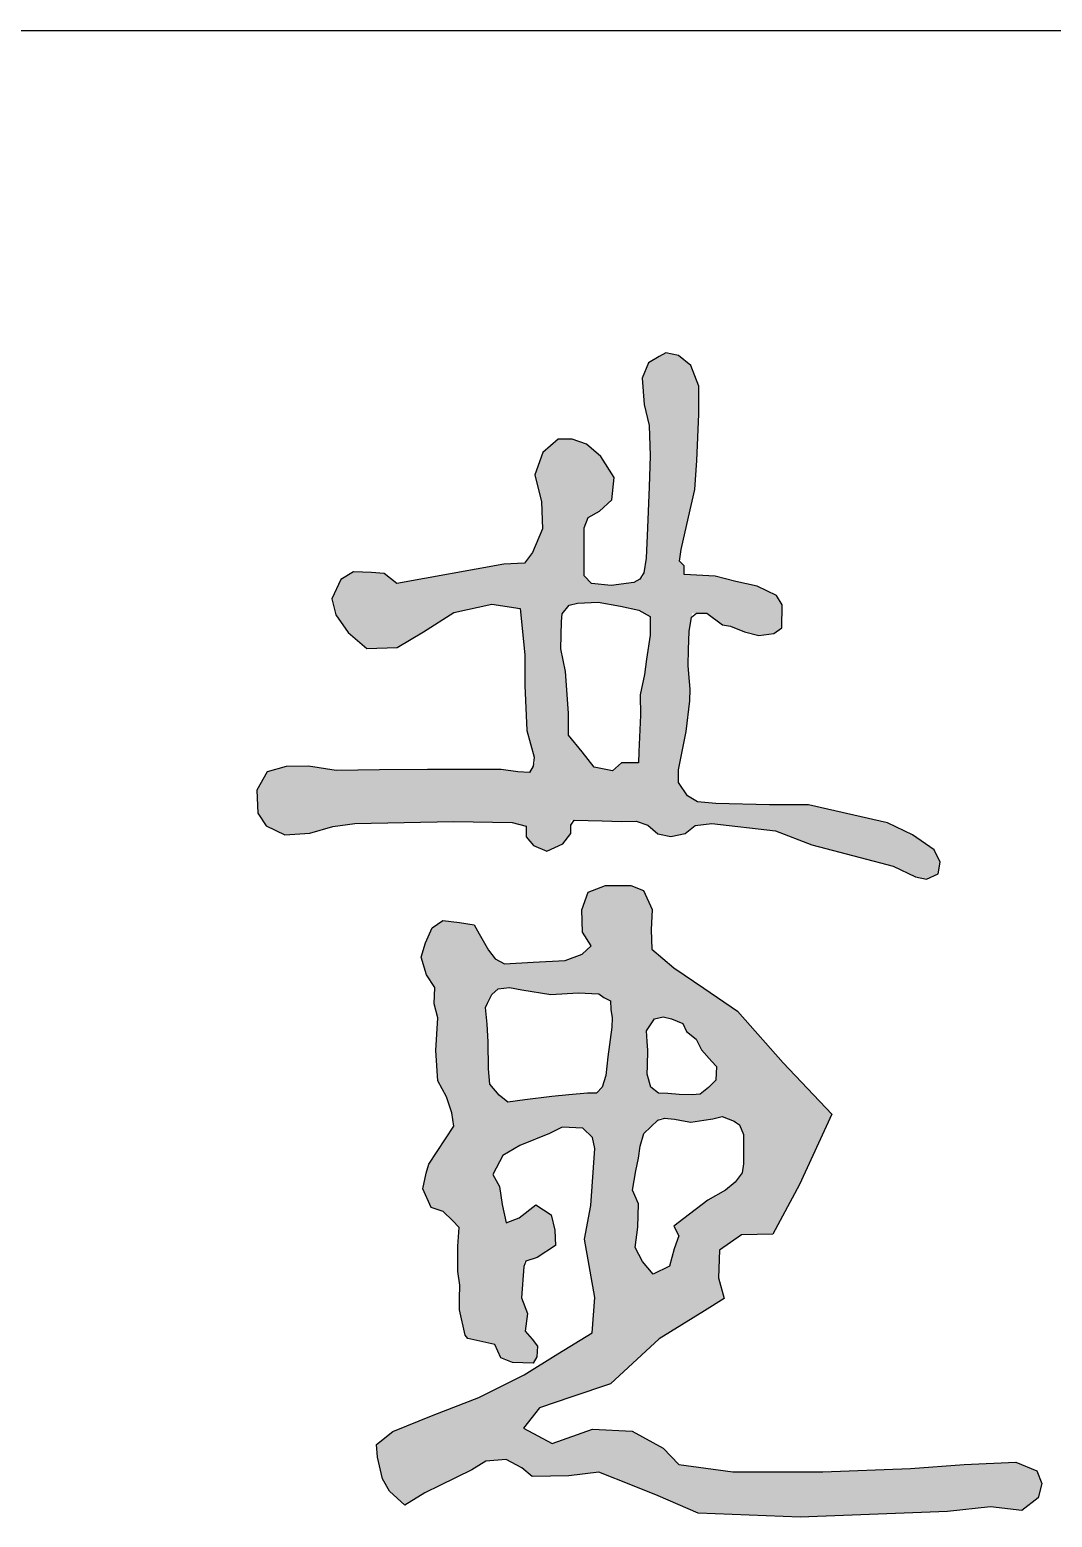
# Model space of a CAD drawing. Extents: x 4929870 to 5205508, y 4505833 to 4862647.
# Drawn here: x 5200159 to 5200994, y 4713926 to 4715141 of the extents above; entities that cross this region are included whole.
import ezdxf

# ---------------------------------------------------------------- set-up
doc = ezdxf.new("R2010")
doc.units = 0
doc.header["$LTSCALE"] = 1000
doc.header["$MEASUREMENT"] = 0
doc.layers.get('0').update_dxf_attribs({"color": 4, "linetype": 'CONTINUOUS'})
doc.layers.add('PUB_TITLE', color=4, linetype='CONTINUOUS')

# ---------------------------------------------------------------- blocks, each defined once
blk = doc.blocks.new('21')
h = blk.add_hatch(color=256)
h.paths.add_polyline_path([(36275.5, 30093), (36389.1, 30089.9), (36474.7, 30090.8), (36542.6, 30068.2), (36600, 30017), (36676.9, 30001.9), (36759.9, 30018.5), (36818.7, 30065.2), (36915.7, 30076.6), (37286.3, 30034.2), (37499.1, 29953.2), (37780.9, 29880), (37972.7, 29829), (38102.4, 29767.3), (38168.4, 29753.6), (38235.2, 29783.9), (38248.2, 29851.4), (38212, 29923.7), (38086.5, 30010.8), (37939.7, 30080.9), (37744, 30125.5), (37479.1, 30186), (37252.3, 30186), (36939.6, 30193.5), (36831.1, 30204.2), (36773.7, 30238.2), (36720.5, 30316.8), (36720.5, 30391.2), (36765, 30615), (36787.9, 30792.5), (36789.7, 30860.8), (36780.7, 30950.7), (36777.5, 30999.3), (36779, 31093.5), (36784.1, 31198.2), (36800.6, 31303.7), (36886.1, 31303.7), (36976.9, 31237.1), (37025.1, 31227.8), (37106.6, 31196.3), (37190, 31174.1), (37277.1, 31185.2), (37323.4, 31218.5), (37325.9, 31352.3), (37293.3, 31408.5), (37180.7, 31461.9), (37056.2, 31488.5), (36934.6, 31521.1), (36753.8, 31530), (36753.8, 31580.3), (36727.2, 31608.6), (36737.5, 31675.3), (36779.9, 31864.8), (36816.2, 32026.8), (36827.9, 32195.6), (36840.3, 32464.5), (36840.3, 32629.6), (36793.5, 32750.1), (36720.4, 32807.3), (36647.3, 32823.5), (36608.7, 32801.2), (36545.1, 32764.4), (36509.3, 32675.4), (36521.4, 32521.3), (36549.9, 32399.6), (36555.1, 32223.3), (36550, 32042.1), (36539.8, 31802.4), (36532.2, 31625.8), (36515.9, 31516), (36460.5, 31483.4), (36328.8, 31465.3), (36212.7, 31477.9), (36169.8, 31523.3), (36169.8, 31697.2), (36169.8, 31803.1), (36195, 31861.8), (36259.5, 31898.9), (36332.6, 31965.8), (36345, 32096.5), (36267.7, 32219.4), (36184.4, 32290.7), (36101, 32320.4), (36019.7, 32320.4), (35930.5, 32241.2), (35882.9, 32112.4), (35922.5, 31953.8), (35928.5, 31797.3), (35869, 31658.6), (35823.3, 31597.1), (35702, 31590.2), (35077.4, 31478.2), (35003.4, 31536.7), (34930.2, 31542.1), (34824.5, 31544.8), (34751.2, 31501.5), (34699.7, 31387.7), (34721.4, 31295.6), (34794.6, 31192.7), (34903.1, 31097.9), (35079.3, 31103.3), (35233.9, 31195.4), (35410.1, 31309.2), (35632.4, 31357.9), (35797.8, 31330.9), (35824.8, 31060.9), (35824.8, 30883.3), (35836.3, 30620.2), (35886.4, 30433.9), (35851.7, 30374.7), (35784.3, 30379), (35686.3, 30393), (35466.5, 30393), (35256.2, 30393), (34977.5, 30390.7), (34723.6, 30386), (34562.1, 30411.4), (34432.5, 30409.2), (34321.5, 30378.9), (34262, 30272.9), (34267.1, 30138.1), (34316.3, 30063.1), (34425, 30011.4), (34570.9, 30020.7), (34705.7, 30060.1), (34832.9, 30077.8), (35409, 30089.6), (35750.7, 30083.1), (35832.8, 30061.1), (35832.8, 29999.8), (35874.6, 29948.3), (35953.9, 29915.3), (36046.5, 29959.3), (36092.7, 30018.7), (36092.7, 30096.5)])
h.paths.add_polyline_path([(36229.3, 30407.1), (36158.6, 30495.4), (36080.1, 30593.5), (36080.1, 30720.7), (36061.3, 30963.7), (36034.7, 31096.2), (36039.2, 31255.2), (36041.7, 31301.6), (36083.7, 31351.9), (36131.2, 31363.1), (36251.5, 31368.7), (36382.9, 31346.3), (36489.2, 31321.2), (36556.3, 31284.9), (36556.3, 31175.9), (36535.3, 31037), (36521.7, 30947), (36497.5, 30828.9), (36500.2, 30710.3), (36490.2, 30495.4), (36487.2, 30432.1), (36388.5, 30432.1), (36335.4, 30385)], flags=16)
h = blk.add_hatch(color=256)
h.paths.add_polyline_path([(35817.6, 26550.7), (35910.1, 26668.6), (36098.4, 26732.8), (36323.7, 26809.6), (36608.6, 27070.8), (36871.8, 27233.7), (36988.3, 27305.7), (36955, 27427.7), (36960.6, 27588.4), (37088.2, 27677.1), (37271.3, 27682.7), (37426.7, 27970.9), (37615.4, 28381.2), (37332.4, 28680.5), (37064.2, 28982.3), (36869, 29116.7), (36693.3, 29235.8), (36565.3, 29344.2), (36561, 29456.8), (36567.5, 29576), (36517.6, 29686.5), (36443.9, 29716.8), (36294.3, 29716.8), (36194.5, 29677.8), (36157.6, 29573.8), (36162, 29443.8), (36211.8, 29363.7), (36159.8, 29316), (36060, 29279.2), (35873.5, 29268.3), (35706.5, 29259.7), (35652.3, 29287.8), (35613.3, 29337.7), (35559, 29433), (35528.7, 29487.2), (35444.1, 29500.2), (35346.5, 29511), (35283.6, 29469.8), (35244.6, 29381), (35220.7, 29298.7), (35251.1, 29194.7), (35298.8, 29121), (35296.2, 29026), (35316.9, 28943.3), (35305.7, 28753.1), (35316.9, 28576.2), (35368.6, 28483.2), (35399.7, 28390.2), (35410, 28312.6), (35265.1, 28090.3), (35249.1, 28038.2), (35228.9, 27945.6), (35278.5, 27836.6), (35348.1, 27814.5), (35401.8, 27760.9), (35441.5, 27721.5), (35434, 27612.5), (35432.9, 27520.9), (35434, 27465), (35446.2, 27384.2), (35444.1, 27305.4), (35444.1, 27240.7), (35476.5, 27093.2), (35492.7, 27073), (35650.4, 27038.7), (35684.8, 26959.9), (35753.6, 26933.6), (35872.9, 26929.6), (35895.1, 26965.9), (35897.6, 27027.7), (35868.4, 27069.3), (35826.8, 27115.1), (35839.3, 27219.1), (35806, 27310.6), (35821.4, 27522.5), (35897.4, 27545.8), (36004.1, 27616.1), (35998.9, 27704.5), (35978.1, 27795.5), (35889.6, 27852.7), (35790.7, 27777.3), (35715.2, 27748.7), (35691.8, 27855.3), (35676.1, 27959.3), (35637.1, 28029.5), (35697, 28141.3), (35795.9, 28198.5), (35967.7, 28268.7), (36043.1, 28305.1), (36162.9, 28299.9), (36220.1, 28245.3), (36233, 28181.3), (36210.4, 27849.2), (36172.6, 27653), (36233, 27313.3), (36217.3, 27106.8), (36016.5, 26982.9), (35821.6, 26861.9), (35555.9, 26729.2), (35290.1, 26625.9), (35053.9, 26531.5), (34959.4, 26454.8), (34965.3, 26381), (34994.8, 26254.2), (35036.2, 26183.4), (35124.8, 26100.8), (35241.4, 26172.8), (35329.1, 26215.9), (35515.1, 26307.4), (35597.8, 26357.5), (35715.9, 26366.4), (35807.5, 26319.2), (35866.5, 26269), (36082.1, 26272), (36255.9, 26294), (36451.7, 26215.7), (36601.9, 26155.7), (36836.3, 26053.7), (37431.5, 26030.1), (38290.6, 26064.6), (38541.5, 26091.7), (38722.8, 26070.6), (38819.5, 26143.1), (38840.7, 26227.6), (38811.8, 26302.2), (38688.8, 26351.4), (38387.5, 26339.1), (38073.8, 26314.5), (37563.3, 26296.1), (37038.3, 26295.2), (36723, 26337.4), (36630.8, 26433.5), (36450, 26533.3), (36219.4, 26544.9), (35984.8, 26460.4)])
h.paths.add_polyline_path([(36574.1, 27448.4), (36511.4, 27522.8), (36468.3, 27605), (36483.9, 27722.5), (36487.9, 27859.6), (36452.6, 27937.9), (36472.2, 28051.5), (36487.9, 28125.9), (36497.2, 28194.9), (36518.7, 28268.3), (36560.1, 28308.1), (36615.2, 28361.2), (36698, 28352.5), (36759.2, 28340.3), (36792.9, 28335.7), (36869.6, 28346.4), (36921.6, 28355.6), (36975.3, 28367.8), (37071.6, 28332.3), (37099.4, 28263.7), (37099.4, 28187.2), (37100.9, 28092.3), (37093.3, 28038.7), (37051.9, 27985.1), (36995.2, 27937.7), (36892.5, 27879.5), (36751.4, 27773.4), (36694.7, 27729), (36723.1, 27671.6), (36695.6, 27597.2), (36668.2, 27495.4)], flags=16)
h.paths.add_polyline_path([(35725.8, 28452.5), (35675.8, 28491.9), (35620.6, 28557.5), (35612.8, 28646.8), (35610.1, 28804.3), (35604.9, 28906.7), (35594.2, 29005.2), (35631.9, 29080.3), (35668.9, 29113.9), (35736.2, 29120.6), (35806.8, 29107.2), (35977.1, 29080), (36136.3, 29089.6), (36256.9, 29084.8), (36284.7, 29061.8), (36324.6, 29043.5), (36327.1, 28993), (36334.6, 28943.9), (36331.3, 28889.1), (36309.3, 28717.1), (36296.5, 28606.6), (36275.3, 28538.6), (36242.2, 28504.8), (36189.4, 28504.8), (36080.6, 28494.5), (35982, 28485.1), (35825.6, 28465.6)], flags=16)
h.paths.add_polyline_path([(36603.4, 28504.3), (36560.2, 28539.8), (36537.4, 28615.9), (36539.9, 28664), (36542.2, 28754.4), (36537.9, 28806), (36534.6, 28868), (36580.5, 28937.9), (36631.3, 28950.5), (36679.5, 28937.9), (36745.5, 28910), (36768.4, 28864.3), (36824.2, 28818.7), (36854.6, 28757.8), (36915.6, 28689.4), (36942, 28659.7), (36938.4, 28580.4), (36895.3, 28537.3), (36847, 28499.2), (36801.3, 28494.2), (36725.2, 28496.7), (36659.2, 28501.8)], flags=16)
for points in [[(35702, 31590.2), (35077.4, 31478.2), (35003.4, 31536.7), (34930.2, 31542.1), (34824.5, 31544.8), (34751.2, 31501.5), (34699.7, 31387.7), (34721.4, 31295.6), (34794.6, 31192.7), (34903.1, 31097.9), (35079.3, 31103.3), (35233.9, 31195.4), (35410.1, 31309.2), (35632.4, 31357.9), (35797.8, 31330.9), (35824.8, 31060.9), (35824.8, 30883.3), (35836.3, 30620.2), (35878.4, 30463.6), (35873.1, 30411.2), (35851.7, 30374.7), (35784.3, 30379), (35686.3, 30393), (35466.5, 30393), (35256.2, 30393), (34977.5, 30390.7), (34723.6, 30386), (34562.1, 30411.4), (34432.5, 30409.2), (34321.5, 30378.9), (34262, 30272.9), (34267.1, 30138.1), (34316.3, 30063.1), (34425, 30011.4), (34570.9, 30020.7), (34705.7, 30060.1), (34832.9, 30077.8), (35409, 30089.6), (35750.7, 30083.1), (35832.8, 30061.1), (35832.8, 29999.8), (35874.6, 29948.3), (35953.9, 29915.3), (36046.5, 29959.3), (36092.7, 30018.7), (36092.7, 30067.2), (36111.6, 30096.1), (36275.5, 30093), (36389.1, 30089.9), (36474.7, 30090.8), (36542.6, 30068.2), (36600, 30017), (36676.9, 30001.9), (36759.9, 30018.5), (36818.7, 30065.2), (36915.7, 30076.6), (37286.3, 30034.2), (37499.1, 29953.2), (37780.9, 29880), (37972.7, 29829), (38102.4, 29767.3), (38168.4, 29753.6), (38235.2, 29783.9), (38248.2, 29851.4), (38212, 29923.7), (38086.5, 30010.8), (37939.7, 30080.9), (37744, 30125.5), (37479.1, 30186), (37252.3, 30186), (36939.6, 30193.5), (36831.1, 30204.2), (36773.7, 30238.2), (36720.5, 30316.8), (36720.5, 30391.2), (36765, 30615), (36765, 30615), (36765, 30615), (36765, 30615), (36765, 30615), (36765, 30615), (36787.9, 30792.5), (36787.9, 30792.5), (36787.9, 30792.5), (36787.9, 30792.5), (36787.9, 30792.5), (36787.9, 30792.5), (36787.9, 30792.5), (36787.9, 30792.5), (36787.9, 30792.5), (36787.9, 30792.5), (36789.7, 30860.8), (36780.7, 30950.7), (36777.5, 30999.3), (36779, 31093.5), (36784.1, 31198.2), (36797.1, 31281.5), (36826.8, 31303.7), (36886.1, 31303.7), (36976.9, 31237.1), (37025.1, 31227.8), (37106.6, 31196.3), (37190, 31174.1), (37277.1, 31185.2), (37323.4, 31218.5), (37325.9, 31352.3), (37293.3, 31408.5), (37180.7, 31461.9), (37056.2, 31488.5), (36934.6, 31521.1), (36753.8, 31530), (36753.8, 31580.3), (36727.2, 31608.6), (36737.5, 31675.3), (36779.9, 31864.8), (36816.2, 32026.8), (36827.9, 32195.6), (36840.3, 32464.5), (36840.3, 32629.6), (36793.5, 32750.1), (36720.4, 32807.3), (36647.3, 32823.5), (36608.7, 32801.2), (36545.1, 32764.4), (36509.3, 32675.4), (36521.4, 32521.3), (36549.9, 32399.6), (36555.1, 32223.3), (36550, 32042.1), (36539.8, 31802.4), (36532.2, 31625.8), (36519.3, 31539.2), (36494.8, 31503.6), (36460.5, 31483.4), (36328.8, 31465.3), (36212.7, 31477.9), (36169.8, 31523.3), (36169.8, 31697.2), (36169.8, 31803.1), (36195, 31861.8), (36259.5, 31898.9), (36332.6, 31965.8), (36345, 32096.5), (36267.7, 32219.4), (36184.4, 32290.7), (36101, 32320.4), (36019.7, 32320.4), (35930.5, 32241.2), (35882.9, 32112.4), (35922.5, 31953.8), (35928.5, 31797.3), (35869, 31658.6), (35823.3, 31597.1), (35702, 31590.2)], [(36041.7, 31301.6), (36083.7, 31351.9), (36131.2, 31363.1), (36251.5, 31368.7), (36382.9, 31346.3), (36489.2, 31321.2), (36556.3, 31284.9), (36556.3, 31175.9), (36535.3, 31037), (36521.7, 30947), (36521.7, 30947), (36497.5, 30828.9), (36500.2, 30710.3), (36500.2, 30710.3), (36490.2, 30495.4), (36487.2, 30432.1), (36388.5, 30432.1), (36335.4, 30385), (36229.3, 30407.1), (36158.6, 30495.4), (36080.1, 30593.5), (36080.1, 30720.7), (36061.3, 30963.7), (36034.7, 31096.2), (36039.2, 31255.2), (36041.7, 31301.6)], [(37431.5, 26030.1), (36836.3, 26053.7), (36601.9, 26155.7), (36451.7, 26215.7), (36255.9, 26294), (36082.1, 26272), (35866.5, 26269), (35807.5, 26319.2), (35715.9, 26366.4), (35597.8, 26357.5), (35515.1, 26307.4), (35329.1, 26215.9), (35241.4, 26172.8), (35124.8, 26100.8), (35036.2, 26183.4), (34994.8, 26254.2), (34965.3, 26381), (34959.4, 26454.8), (35053.9, 26531.5), (35290.1, 26625.9), (35555.9, 26729.2), (35821.6, 26861.9), (36016.5, 26982.9), (36217.3, 27106.8), (36233, 27313.3), (36172.6, 27653), (36210.4, 27849.2), (36233, 28181.3), (36220.1, 28245.3), (36162.9, 28299.9), (36043.1, 28305.1), (35967.7, 28268.7), (35795.9, 28198.5), (35697, 28141.3), (35637.1, 28029.5), (35676.1, 27959.3), (35691.8, 27855.3), (35715.2, 27748.7), (35790.7, 27777.3), (35889.6, 27852.7), (35978.1, 27795.5), (35998.9, 27704.5), (36004.1, 27616.1), (35897.4, 27545.8), (35829.7, 27525), (35819.3, 27493.8), (35806, 27310.6), (35839.3, 27219.1), (35826.8, 27115.1), (35868.4, 27069.3), (35897.6, 27027.7), (35895.1, 26965.9), (35872.9, 26929.6), (35753.6, 26933.6), (35684.8, 26959.9), (35650.4, 27038.7), (35492.7, 27073), (35476.5, 27093.2), (35444.1, 27240.7), (35444.1, 27305.4), (35446.2, 27384.2), (35434, 27465), (35432.9, 27520.9), (35434, 27612.5), (35434, 27612.5), (35441.5, 27721.5), (35401.8, 27760.9), (35348.1, 27814.5), (35278.5, 27836.6), (35228.9, 27945.6), (35249.1, 28038.2), (35265.1, 28090.3), (35410, 28312.6), (35399.7, 28390.2), (35368.6, 28483.2), (35316.9, 28576.2), (35305.7, 28753.1), (35316.9, 28943.3), (35296.2, 29026), (35298.8, 29121)], [(35606.2, 29029), (35631.9, 29080.3), (35668.9, 29113.9), (35736.2, 29120.6), (35806.8, 29107.2), (35977.1, 29080), (36136.3, 29089.6), (36256.9, 29084.8), (36284.7, 29061.8), (36324.6, 29043.5), (36327.1, 28993), (36334.6, 28943.9), (36331.3, 28889.1), (36309.3, 28717.1), (36296.5, 28606.6), (36275.3, 28538.6), (36242.2, 28504.8), (36189.4, 28504.8), (36080.6, 28494.5), (35982, 28485.1), (35825.6, 28465.6), (35725.8, 28452.5), (35675.8, 28491.9), (35620.6, 28557.5), (35612.8, 28646.8), (35610.1, 28804.3), (35604.9, 28906.7), (35594.4, 29003.9), (35606.2, 29029)], [(36534.6, 28868), (36580.5, 28937.9), (36631.3, 28950.5), (36679.5, 28937.9), (36745.5, 28910), (36768.4, 28864.3), (36824.2, 28818.7), (36854.6, 28757.8), (36915.6, 28689.4), (36942, 28659.7), (36938.4, 28580.4), (36938.4, 28580.4), (36895.3, 28537.3), (36847, 28499.2), (36801.3, 28494.2), (36725.2, 28496.7), (36659.2, 28501.8), (36603.4, 28504.3), (36560.2, 28539.8), (36537.4, 28615.9), (36539.9, 28664), (36542.2, 28754.4), (36537.9, 28806), (36534.6, 28868)], [(36497.2, 28194.9), (36518.7, 28268.3), (36560.1, 28308.1), (36600, 28346.5), (36639.7, 28358.6), (36698, 28352.5), (36759.2, 28340.3), (36792.9, 28335.7), (36869.6, 28346.4), (36921.6, 28355.6), (36975.3, 28367.8), (37045.8, 28341.8), (37076.4, 28320.4), (37099.4, 28263.7), (37099.4, 28187.2), (37100.9, 28092.3), (37093.3, 28038.7), (37051.9, 27985.1), (36995.2, 27937.7), (36892.5, 27879.5), (36751.4, 27773.4), (36694.7, 27729), (36723.1, 27671.6), (36695.6, 27597.2), (36668.2, 27495.4), (36574.1, 27448.4), (36511.4, 27522.8), (36468.3, 27605), (36483.9, 27722.5), (36487.9, 27859.6), (36452.6, 27937.9), (36472.2, 28051.5), (36487.9, 28125.9), (36497.2, 28194.9)]]:
    blk.add_lwpolyline(points)
at = {"flags": 128}
blk.add_lwpolyline([(35298.8, 29121), (35251.1, 29194.7), (35220.7, 29298.7), (35244.6, 29381), (35283.6, 29469.8), (35346.5, 29511), (35444.1, 29500.2), (35528.7, 29487.2), (35559, 29433), (35613.3, 29337.7), (35652.3, 29287.8), (35706.5, 29259.7), (35873.5, 29268.3), (36060, 29279.2), (36159.8, 29316), (36211.8, 29363.7), (36162, 29443.8), (36157.6, 29573.8), (36194.5, 29677.8), (36294.3, 29716.8), (36443.9, 29716.8), (36517.6, 29686.5), (36567.5, 29576), (36561, 29456.8), (36565.3, 29344.2), (36693.3, 29235.8), (36869, 29116.7), (37064.2, 28982.3), (37332.4, 28680.5), (37615.4, 28381.2), (37426.7, 27970.9), (37271.3, 27682.7), (37088.2, 27677.1), (36960.6, 27588.4), (36955, 27427.7), (36988.3, 27305.7), (36871.8, 27233.7), (36608.6, 27070.8), (36323.7, 26809.6), (36098.4, 26732.8), (35910.1, 26668.6), (35817.6, 26550.7), (35984.8, 26460.4), (36219.4, 26544.9), (36450, 26533.3), (36630.8, 26433.5), (36723, 26337.4), (37038.3, 26295.2), (37563.3, 26296.1), (38073.8, 26314.5), (38387.5, 26339.1), (38688.8, 26351.4), (38811.8, 26302.2), (38840.7, 26227.6), (38819.5, 26143.1), (38722.8, 26070.6), (38541.5, 26091.7), (38290.6, 26064.6), (37431.5, 26030.1)], dxfattribs=at)

msp = doc.modelspace()

# ---------------------------------------------------------------- linework, layer by layer
at = {"layer": 'PUB_TITLE'}
msp.add_line((5192289.3, 4715140.5), (5203509.3, 4715139.8), dxfattribs=at)

# ---------------------------------------------------------------- block references
at = {"xscale": 0.1399999998975545, "yscale": 0.1400000001303852, "zscale": 0.14}
msp.add_blockref('21', (5195548.2, 4710281.4, 0), dxfattribs=at)

doc.saveas('drawing.dxf')
